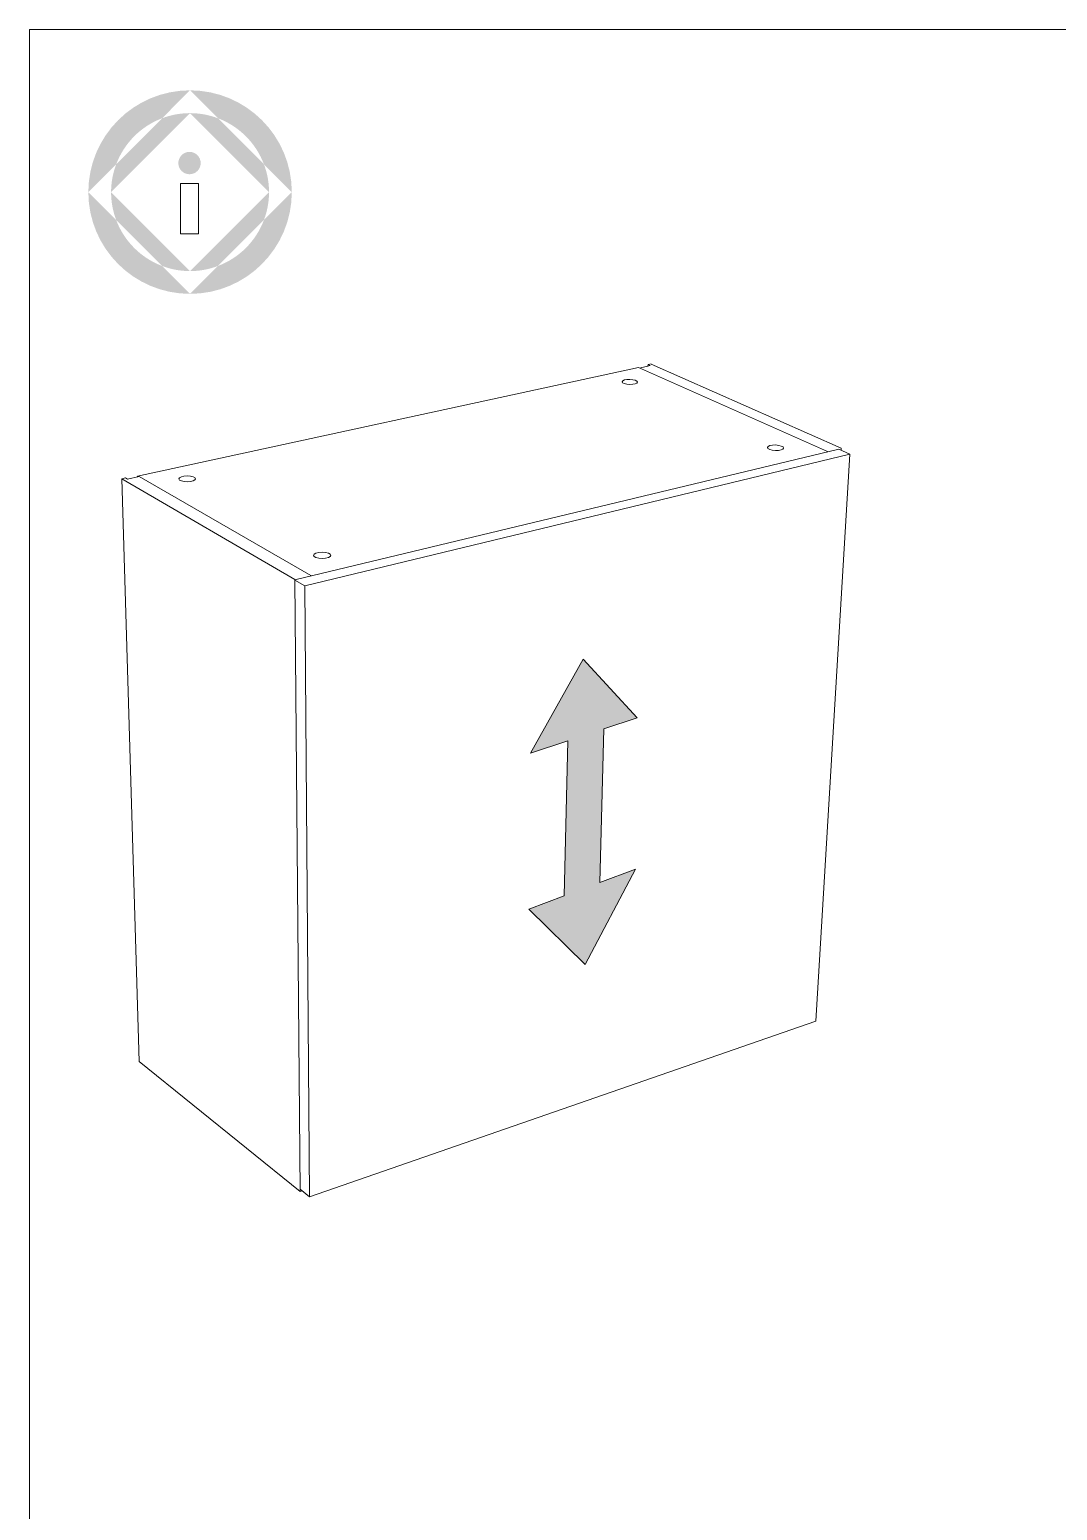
# Model space of a CAD drawing. Header units: metres. Extents: x -11.5 to 7.4, y -3.8 to 5.9.
# Drawn here: x 4.0055 to 4.183, y -0.9435 to -0.6879 of the extents above; entities that cross this region are included whole.
import ezdxf

# ---------------------------------------------------------------- set-up
doc = ezdxf.new("R2010")
doc.units = ezdxf.units.M
doc.header["$MEASUREMENT"] = 0
for name, color, linetype, lineweight in [('PDF15_Geometry_Num_Penna__1_Num_Penna__255', 255, 'Continuous', 18), ('PDF15_Geometry_Num_Penna__7_Num_Penna__7', 7, 'Continuous', 18), ('PDF15_Solid Fills_Num_Penna__7_Num_Penna__7', 7, 'Continuous', 18)]:
    doc.layers.add(name, color=color, linetype=linetype, lineweight=lineweight)

msp = doc.modelspace()

# ---------------------------------------------------------------- hatches: boundary and pattern name
at = {"layer": 'PDF15_Geometry_Num_Penna__7_Num_Penna__7', "linetype": 'Continuous', "lineweight": 18}
for points in [[(4.03322, -0.69837, 0.413549), (4.01567, -0.71595), (4.02048, -0.71114, -0.215107), (4.02841, -0.70319)], [(4.0508, -0.71595, 0.413557), (4.03322, -0.69837), (4.03804, -0.70319, -0.21535), (4.04599, -0.71114)], [(4.02048, -0.71114, 0.090434), (4.0196, -0.71595), (4.03322, -0.70231, 0.090368), (4.02841, -0.70319)], [(4.03804, -0.70319, 0.090299), (4.03322, -0.70231), (4.04687, -0.71595, 0.090249), (4.04599, -0.71114)], [(4.03314, -0.709, 0.414068), (4.03121, -0.71093, 0.416374), (4.03314, -0.71286, 0.416587), (4.03507, -0.71093, 0.414281)], [(4.01567, -0.71595, 0.413495), (4.03322, -0.73351), (4.0284, -0.72869, -0.214889), (4.02048, -0.72077)], [(4.0196, -0.71595, 0.090481), (4.02048, -0.72077), (4.0284, -0.72869, 0.090484), (4.03322, -0.72958)], [(4.03322, -0.72958, 0.090415), (4.03804, -0.7287), (4.04599, -0.72076, 0.090296), (4.04687, -0.71595)], [(4.03322, -0.73351, 0.413503), (4.0508, -0.71595), (4.04599, -0.72076, -0.215132), (4.03804, -0.7287)], [(4.0978, -0.83745), (4.09172, -0.83973), (4.10145, -0.84931), (4.11013, -0.83284), (4.104, -0.83513), (4.10465, -0.80861), (4.11043, -0.8067), (4.10112, -0.7966), (4.09203, -0.81279), (4.09847, -0.81066)]]:
    msp.add_hatch(color=7, dxfattribs=at).paths.add_polyline_path(points)

# ---------------------------------------------------------------- linework, layer by layer
at = {"layer": 'PDF15_Geometry_Num_Penna__1_Num_Penna__255', "color": 255, "linetype": 'Continuous', "lineweight": 18, "flags": 128}
msp.add_lwpolyline([(4.0978, -0.83745), (4.09847, -0.81066), (4.09203, -0.81279), (4.10112, -0.7966), (4.11043, -0.8067), (4.10465, -0.80861), (4.104, -0.83513), (4.11013, -0.83284), (4.10145, -0.84931), (4.09172, -0.83973)], close=True, dxfattribs=at)
at = {"layer": 'PDF15_Geometry_Num_Penna__7_Num_Penna__7', "color": 7, "linetype": 'Continuous', "lineweight": 18, "flags": 128}
for points in [[(4.64628, -1.58983), (4.00553, -1.58983), (4.00553, -0.68789), (4.64628, -0.68789)], [(4.0978, -0.83745), (4.09847, -0.81066), (4.09203, -0.81279), (4.10112, -0.7966), (4.11043, -0.8067), (4.10465, -0.80861), (4.104, -0.83513), (4.11013, -0.83284), (4.10145, -0.84931), (4.09172, -0.83973)]]:
    msp.add_lwpolyline(points, close=True, dxfattribs=at)
for points in [[(4.11068, -0.7462), (4.02414, -0.76496), (4.02415, -0.7651)], [(4.1433, -0.76074), (4.11067, -0.7462)], [(4.11099, -0.74626), (4.11229, -0.74598)], [(4.11229, -0.74598), (4.1123, -0.74573)], [(4.11229, -0.74598), (4.11267, -0.7459)], [(4.1123, -0.74573), (4.11285, -0.74561)], [(4.11267, -0.7459), (4.1123, -0.74573)], [(4.14565, -0.76013), (4.11285, -0.74562)], [(4.14522, -0.76032), (4.0513, -0.7829)], [(4.14715, -0.76118), (4.05307, -0.78394), (4.05388, -0.88941)], [(4.14129, -0.85906), (4.14715, -0.76118)], [(4.14715, -0.76118), (4.14522, -0.76032)], [(4.14563, -0.76051), (4.14565, -0.76013)], [(4.02209, -0.76528), (4.02143, -0.76542)], [(4.02143, -0.76542), (4.0513, -0.78281)], [(4.02446, -0.86602), (4.02143, -0.76542)], [(4.02443, -0.76504), (4.02243, -0.76547), (4.02209, -0.76528)], [(4.02414, -0.76496), (4.02432, -0.76506)], [(4.02443, -0.76504), (4.05407, -0.78214), (4.05407, -0.78224)], [(4.0513, -0.78281), (4.05224, -0.88849)], [(4.05307, -0.78394), (4.0513, -0.78291)], [(4.1413, -0.85906), (4.05388, -0.88941), (4.05224, -0.88808)], [(4.05259, -0.88837), (4.05224, -0.88849), (4.02446, -0.86602)]]:
    msp.add_lwpolyline(points, dxfattribs=at)
at = {"layer": 'PDF15_Geometry_Num_Penna__7_Num_Penna__7', "color": 7, "linetype": 'Continuous', "lineweight": 18}
for centre, major_axis, ratio in [((4.10915, -0.74871), (-0.00133, 0.00004), 0.322488), ((4.13431, -0.76007), (-0.0014, 0.00006), 0.337221), ((4.03275, -0.76544), (0.00144, 0.00002), 0.346448), ((4.05604, -0.77865), (0.00152, 0), 0.365528)]:
    msp.add_ellipse(centre, major_axis=major_axis, ratio=ratio, dxfattribs=at)
at = {"layer": 'PDF15_Solid Fills_Num_Penna__7_Num_Penna__7', "color": 7, "linetype": 'Continuous', "lineweight": 18}
for p, q in [((4.0347, -0.71443), (4.03158, -0.71443)), ((4.03158, -0.71443), (4.03158, -0.72317)), ((4.0347, -0.72317), (4.0347, -0.71443)), ((4.03158, -0.72317), (4.0347, -0.72317))]:
    msp.add_line(p, q, dxfattribs=at)

doc.saveas('drawing.dxf')
